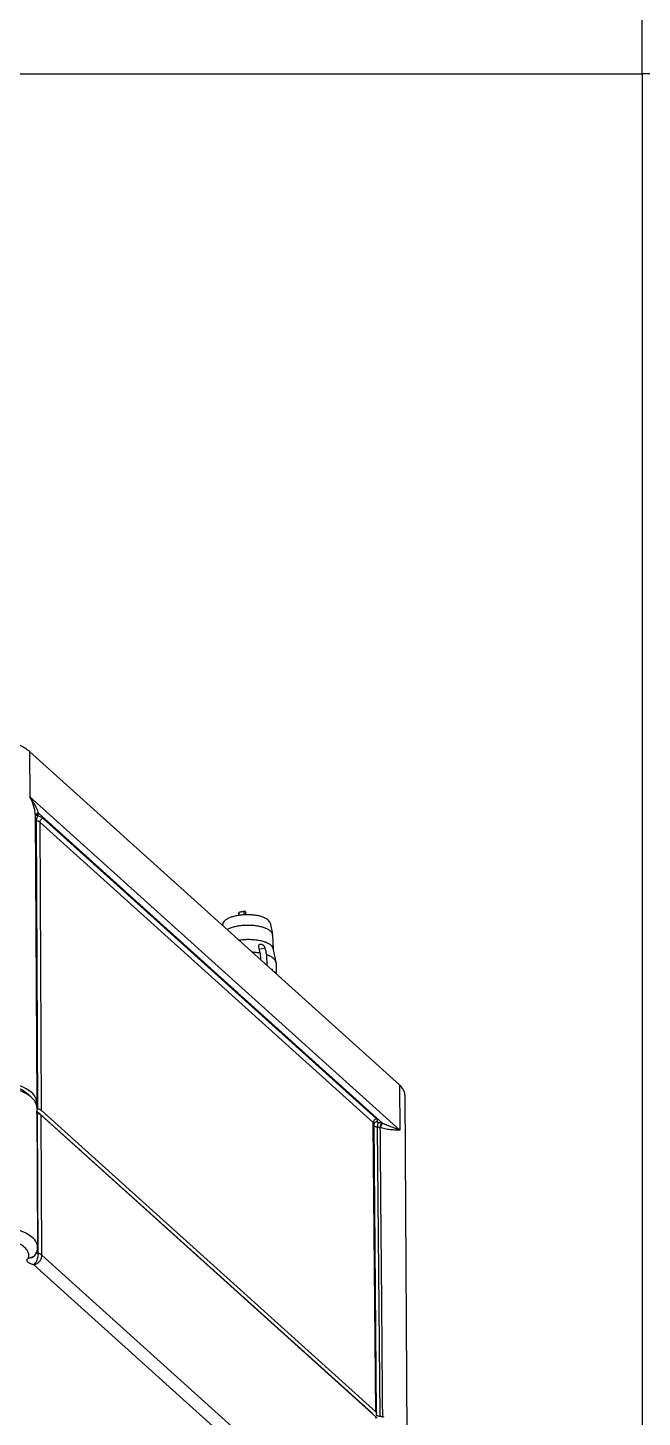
# Model space of a CAD drawing. Header units: millimetres. Extents: x 306 to 1885, y 393 to 1000.
# Drawn here: x 409.3 to 471, y 634.4 to 774 of the extents above; entities that cross this region are included whole.
import ezdxf

# ---------------------------------------------------------------- set-up
doc = ezdxf.new("R2010")
doc.units = ezdxf.units.MM

# ---------------------------------------------------------------- blocks, each defined once
blk = doc.blocks.new('*u3')
at = {"color": 7}
for p, q in [((-61.13, 49.77), (-23.74, 16.06)), ((-60.24, 50.85), (-22.85, 17.13)), ((-64.23, -1.79), (-64.43, 36.19)), ((-61, 34.24), (-61, 34.09)), ((-61.14, 1.77), (-61.43, 34.04)), ((-61.07, 33.69), (-61.04, 33.78)), ((-61.07, 33.69), (-60.79, 1.43)), ((-61.04, 33.78), (-61.03, 33.83)), ((-61, 34.09), (-23.67, 0.43)), ((-60.98, 33.54), (-23.66, -0.12)), ((-60.98, 33.54), (-60.71, 1.43)), ((-60.52, 33.65), (-60.52, 33.63)), ((-23.19, -0.03), (-60.52, 33.63)), ((-23.74, 16.06), (-23.67, 0.43)), ((-23.34, 15.87), (-23.27, 0.25)), ((-22.86, 16.18), (-22.86, 16.18)), ((-23.18, -0.47), (-23.26, 15.14)), ((-63.62, -2.95), (-63.65, 2.11)), ((-63.65, 2.11), (-22.39, -35.09)), ((-61.77, 1.36), (-23.37, -33.27)), ((-61.06, 0.84), (-23.87, -32.7)), ((-60.79, 1.39), (-60.8, 1.35)), ((-60.79, 1.43), (-60.79, 1.39)), ((-60.71, 1.43), (-60.71, 1.35)), ((-60.71, 1.35), (-60.7, 1.27)), ((-60.7, 1.27), (-23.51, -32.27)), ((-23.19, 0.23), (-23.19, -0.03)), ((-23.51, -32.27), (-23.66, -0.12)), ((-23.1, -32.44), (-23.25, -0.3)), ((-23, -33.17), (-23.16, -1.02)), ((-63.62, -2.95), (-22.35, -40.16)), ((-49.86, -16.56), (-49.88, -15.34)), ((-49.86, -16.56), (-49.84, -16.65)), ((-49.51, -18.2), (-49.84, -16.65)), ((-49.68, -15.52), (-49.73, -15.53)), ((-49.64, -15.56), (-49.7, -15.57)), ((-49.48, -15.71), (-49.47, -15.83)), ((-49.36, -15.81), (-49.47, -15.83)), ((-48.85, -16.27), (-48.82, -17.46)), ((-48.1, -17.65), (-48.11, -16.93)), ((-49.48, -19.67), (-49.52, -18.15)), ((-48.66, -18.19), (-47.99, -18.06)), ((-49.48, -19.67), (-49.47, -19.76)), ((-49.19, -21.03), (-49.47, -19.76)), ((-43.91, -20.9), (-43.88, -20.75)), ((-46.49, -21.93), (-46.48, -22.25)), ((-46.31, -21.92), (-46.31, -22.3)), ((-45.75, -21.87), (-45.75, -22.2)), ((-45.69, -21.86), (-45.69, -22.15)), ((-22.35, -40.16), (-22.39, -35.09))]:
    blk.add_line(p, q, dxfattribs=at)
for centre, radius, start, end in [((-59.13, 43.37), 9.64, 253.2136, 254.4322), ((-22.21, 15.42), 0.999, 130.4975, 162.7717), ((-58.62, 11.47), 10.05, 253.1408, 253.6254), ((-58.7, 11.5), 10.59, 253.1408, 253.6254), ((-23.05, 0.12), 0.21, 227.9916, 231.6278), ((-22.08, -0.47), 1.1, 180.2015, 190.6509), ((-22.1, -0.47), 1.08, 190.725, 193.6258), ((-48.99, -14.91), 0.96, 219.806, 223.0744), ((37.37, 5.06), 88.44, 194.8812, 195.366), ((-46.7, -13.88), 6.87, 276.3232, 276.7701), ((-46.63, -14.36), 6.39, 276.7267, 280.8612), ((-22.08, -33.5), 1.32, 167.6798, 169.6288), ((-19.61, -32.06), 3.95, 197.7166, 198.1421), ((-23.17, -32.76), 0.28, 292.9003, 306.5563), ((-23.32, -32.91), 0.345, 328.2983, 342.3446), ((-23.31, -32.87), 0.34, 328.204, 338.2829)]:
    blk.add_arc(centre, radius, start, end, dxfattribs=at)
for centre, major_axis, ratio, start_param, end_param in [((-46.69, -15.14), (3.2, -0.4), 0.611613, -2.778713, -2.743926), ((-46.69, -15.03), (3.19, 0.39), 0.175173, -2.817854, -2.783249), ((-46.69, -15.23), (3.19, 0.39), 0.175173, -2.653391, -2.618547), ((-46.68, -15.38), (3.18, 0.81), 0.127174, 2.535062, 2.572697)]:
    blk.add_ellipse(centre, major_axis=major_axis, ratio=ratio, start_param=start_param, end_param=end_param, dxfattribs=at)
for points, start_tangent, end_tangent in [([(-61, 34.09), (-61.08, 34.21), (-61.08, 34.24)], (-0.742655, 0.669674), (0.00662, 0.999978)), ([(-61.43, 34.04), (-61.58, 34.06), (-61.72, 34.09)], (-0.994185, 0.107684), (-0.963266, 0.268549)), ([(-61.45, 1.83), (-61.51, 9.32), (-61.58, 17.06), (-61.65, 25.24), (-61.72, 34.09)], (-0.00856, 0.999963), (-0.008086, 0.999967)), ([(-61.1, 33.94), (-61.24, 34), (-61.43, 34.04)], (-0.837542, 0.546374), (-0.994185, 0.107684)), ([(-61.03, 33.86), (-61.1, 33.94)], (-0.298248, 0.954489), (-0.837542, 0.546374)), ([(-60.98, 33.54), (-61.05, 33.61), (-61.07, 33.69)], (-0.742655, 0.669674), (-0.012044, 0.999927)), ([(-61.03, 33.83), (-61.03, 33.86)], (0.002405, 0.999997), (-0.298248, 0.954489)), ([(-60.52, 33.63), (-60.55, 33.67), (-60.55, 33.68)], (-0.742655, 0.669674), (-0.260801, 0.965392)), ([(-22.85, 17.13), (-23.13, 17.03), (-23.38, 16.86), (-23.58, 16.62), (-23.7, 16.34), (-23.74, 16.06)], (-0.981939, -0.189198), (0.006643, -0.999978)), ([(-22.85, 17.13), (-23.04, 16.93), (-23.2, 16.62), (-23.29, 16.3)], (-0.813851, -0.581074), (-0.206169, -0.978516)), ([(-22.85, 17.13), (-22.52, 17.04), (-22.29, 16.92), (-22.15, 16.8), (-22.09, 16.66), (-22.1, 16.51), (-22.24, 16.34)], (0.977193, -0.212354), (-0.759574, -0.650421)), ([(-23.74, 16.06), (-23.64, 15.98), (-23.5, 15.92), (-23.34, 15.87)], (0.738664, -0.674074), (0.974083, -0.226191)), ([(-23.29, 16.3), (-23.31, 16.25), (-23.34, 15.87)], (-0.206169, -0.978516), (0.023635, -0.999721)), ([(-23.34, 15.87), (-23.21, 15.84), (-23.13, 15.8)], (0.982124, -0.188233), (0.843072, -0.537801)), ([(-23.17, 15.72), (-23.22, 15.52), (-23.25, 15.33), (-23.26, 15.14)], (-0.2965, -0.955033), (0.0051, -0.999987)), ([(-23.02, 15.99), (-23.16, 15.74), (-23.17, 15.72)], (-0.623863, -0.781533), (-0.295752, -0.955265)), ([(-22.84, 16.16), (-23.02, 15.99)], (-0.816298, -0.577631), (-0.623863, -0.781533)), ([(-22.24, 16.34), (-22.58, 16.33), (-22.86, 16.18)], (-0.985211, 0.171347), (-0.761361, -0.648328)), ([(-22.24, 16.34), (-22.54, 16.3), (-22.81, 16.18), (-22.84, 16.16)], (-0.999569, 0.029343), (-0.816298, -0.577631)), ([(-22.24, 16.34), (-22.24, 15.82), (-21.94, 15.32), (-21.34, 14.86), (-20.48, 14.49), (-19.42, 14.21), (-18.2, 14.04), (-16.9, 13.99), (-15.6, 14.07), (-14.68, 14.21)], (-0.2965, -0.955033), (0.982904, 0.184121)), ([(-23.25, 15.14), (-23.23, 14.9), (-22.94, 14.35), (-22.35, 13.85), (-21.5, 13.41), (-20.84, 13.18)], (0.003873, -0.999993), (0.957864, -0.287222)), ([(-63.65, 2.11), (-63.37, 2.1), (-63.07, 2.09), (-62.76, 2.07), (-62.45, 2.04), (-62.13, 1.99), (-61.83, 1.93), (-61.53, 1.85)], (0.9974, -0.072069), (0.956994, -0.290109)), ([(-63.65, 2.11), (-63.37, 1.99), (-63.08, 1.88), (-62.8, 1.77), (-62.53, 1.67), (-62.26, 1.57), (-62.01, 1.47), (-61.77, 1.36)], (0.906526, -0.42215), (0.90767, -0.419685)), ([(-61.77, 1.36), (-61.65, 1.48), (-61.56, 1.65), (-61.53, 1.85)], (0.890188, 0.455594), (-0.01207, 0.999927)), ([(-61.69, 1.34), (-61.57, 1.45), (-61.48, 1.63), (-61.45, 1.83)], (0.88495, 0.465687), (-0.012278, 0.999925)), ([(-61.45, 1.83), (-61.3, 1.79), (-61.14, 1.77)], (0.959821, -0.280613), (0.994305, -0.106575)), ([(-61.26, 1.26), (-61.2, 1.38), (-61.16, 1.57), (-61.14, 1.77)], (0.630263, 0.776381), (-0.018862, 0.999822)), ([(-61.14, 1.77), (-61.08, 1.76), (-61.01, 1.75), (-60.94, 1.73), (-60.88, 1.7), (-60.82, 1.67), (-60.79, 1.64)], (0.993142, -0.116918), (0.71066, -0.703535)), ([(-61.69, 1.34), (-61.49, 1.29), (-61.26, 1.26)], (0.95924, -0.282594), (0.993912, -0.110181)), ([(-61.26, 1.26), (-61.24, 1.25), (-61.22, 1.25), (-61.2, 1.24), (-61.17, 1.23), (-61.16, 1.22), (-61.15, 1.21), (-61.14, 1.2), (-61.14, 1.18)], (0.993901, -0.110274), (-0.48324, -0.875488)), ([(-61.14, 1.18), (-61.17, 1), (-61.06, 0.84)], (-0.479819, -0.877367), (0.743318, -0.668939)), ([(-61.14, 1.18), (-60.95, 1.21), (-60.81, 1.34), (-60.8, 1.35)], (0.997718, -0.067517), (0.476137, 0.879371)), ([(-61.06, 0.84), (-60.88, 0.92), (-60.75, 1.08), (-60.7, 1.27)], (0.981939, 0.189198), (-0.006643, 0.999978)), ([(-60.79, 1.43), (-60.78, 1.39)], (-0.00412, -0.999992), (0.214613, -0.976699)), ([(-60.78, 1.39), (-60.7, 1.27)], (0.214613, -0.976699), (0.741214, -0.671269)), ([(-23.27, 0.25), (-23.5, 0.33), (-23.67, 0.43)], (-0.9772, 0.212321), (-0.742655, 0.669674)), ([(-23.18, 0.23), (-23.27, 0.25)], (-0.950394, 0.31105), (-0.9772, 0.212321)), ([(-23.25, -0.3), (-23.42, -0.25), (-23.56, -0.19), (-23.66, -0.12)], (-0.9772, 0.212321), (-0.742655, 0.669674)), ([(-23.18, -0.32), (-23.25, -0.3)], (-0.953102, 0.30265), (-0.9772, 0.212321)), ([(-23.13, -0.74), (-23.16, -1.02)], (-0.241414, -0.970422), (0.010796, -0.999942)), ([(-23.16, -1.02), (-23.11, -1.35), (-22.72, -1.97), (-21.98, -2.52), (-20.92, -2.98), (-19.61, -3.32), (-18.12, -3.52), (-16.53, -3.58), (-14.94, -3.49), (-13.42, -3.25), (-12.07, -2.87), (-10.97, -2.39)], (0.010796, -0.999942), (0.875586, 0.483062)), ([(-23.15, -0.72), (-22.94, -1.16)], (0.235413, -0.971895), (0.562497, -0.826799)), ([(-22.94, -1.16), (-22.51, -1.62), (-21.86, -2.04), (-21.02, -2.4), (-20.02, -2.68), (-18.9, -2.89), (-17.69, -3), (-16.43, -3.03), (-15.18, -2.96), (-13.97, -2.8), (-12.84, -2.55), (-11.83, -2.23), (-10.99, -1.84)], (0.562497, -0.826799), (0.876145, 0.482048)), ([(-64.23, -1.79), (-64.18, -2.14), (-63.97, -2.56), (-63.62, -2.95)], (0.006853, -0.999977), (0.742655, -0.669674)), ([(-11.37, -2.27), (-12.4, -2.72), (-13.65, -3.07), (-15.04, -3.29), (-16.52, -3.38), (-17.99, -3.32), (-19.37, -3.13), (-20.58, -2.82), (-21.56, -2.39), (-22.24, -1.88), (-22.37, -1.75)], (-0.875395, -0.483409), (-0.626874, 0.779121)), ([(-49.84, -16.65), (-49.82, -16.74), (-49.69, -16.95), (-49.48, -17.14), (-49.19, -17.31), (-48.82, -17.46)], (0.212771, -0.977102), (0.944766, -0.327747)), ([(-45.7, -19.12), (-45.98, -19.15), (-46.51, -19.19), (-47.04, -19.19), (-47.56, -19.15), (-48.05, -19.07), (-48.49, -18.96), (-48.86, -18.82), (-49.16, -18.64), (-49.37, -18.45), (-49.49, -18.25), (-49.51, -18.2)], (-0.988394, -0.151911), (-0.208268, 0.978072)), ([(-48.82, -17.46), (-48.77, -17.7), (-48.71, -17.95), (-48.66, -18.19)], (0.220278, -0.975437), (0.22218, -0.975006)), ([(-48.66, -18.19), (-48.64, -18.24), (-48.62, -18.29), (-48.59, -18.34), (-48.56, -18.4), (-48.52, -18.44), (-48.47, -18.49), (-48.42, -18.53), (-48.36, -18.57), (-48.3, -18.6), (-48.23, -18.62), (-48.17, -18.63), (-48.11, -18.63), (-48.07, -18.62)], (0.22218, -0.975006), (0.981785, 0.189994)), ([(-48.1, -17.65), (-47.65, -17.71), (-47.21, -17.75)], (0.984031, -0.177999), (0.998744, -0.050097)), ([(-48.07, -18.62), (-48.06, -18.62), (-48.01, -18.6), (-47.97, -18.58), (-47.94, -18.55), (-47.92, -18.52), (-47.9, -18.49), (-47.89, -18.45), (-47.89, -18.41), (-47.9, -18.37)], (0.981785, 0.189994), (-0.265157, 0.964205)), ([(-49.47, -19.76), (-49.46, -19.81), (-49.34, -20.01), (-49.12, -20.2), (-48.83, -20.37), (-48.45, -20.52), (-48.01, -20.63), (-47.52, -20.71), (-47, -20.75), (-46.47, -20.75), (-45.94, -20.71)], (0.210384, -0.977619), (0.993915, 0.110147)), ([(-49.19, -21.03), (-49.14, -21.16), (-48.98, -21.35), (-48.73, -21.52), (-48.4, -21.68), (-47.99, -21.8), (-47.53, -21.88), (-47.03, -21.93), (-46.51, -21.94), (-46, -21.9), (-45.5, -21.83)], (0.218617, -0.975811), (0.981939, 0.189198)), ([(-45.5, -21.83), (-45.04, -21.72), (-44.65, -21.58), (-44.32, -21.41), (-44.09, -21.22), (-43.94, -21.02), (-43.91, -20.9)], (0.981939, 0.189198), (0.170527, 0.985353)), ([(-45.43, -20.63), (-44.96, -20.52), (-44.55, -20.38), (-44.38, -20.3)], (0.981939, 0.189198), (0.899586, 0.436743)), ([(-46.48, -22.25), (-46.48, -22.26), (-46.47, -22.27)], (0.025911, -0.999664), (0.742655, -0.669674)), ([(-46.47, -22.27), (-46.44, -22.29), (-46.4, -22.3), (-46.36, -22.3), (-46.31, -22.3)], (0.742655, -0.669674), (0.996028, 0.089035)), ([(-46.31, -22.3), (-46.11, -22.28), (-45.92, -22.24), (-45.75, -22.2)], (0.996028, 0.089035), (0.952425, 0.304774)), ([(-45.75, -22.2), (-45.71, -22.18), (-45.69, -22.16), (-45.69, -22.15)], (0.952425, 0.304774), (0.005769, 0.999983)), ([(-23.87, -32.7), (-23.69, -32.62), (-23.56, -32.46), (-23.51, -32.27)], (0.981939, 0.189198), (-0.006643, 0.999978)), ([(-23.51, -32.27), (-23.34, -32.37), (-23.1, -32.44)], (0.744095, -0.668074), (0.978423, -0.206614)), ([(-23.2, -32.83), (-23.13, -32.64), (-23.1, -32.44)], (0.492119, 0.870528), (-0.017668, 0.999844)), ([(-23.1, -32.44), (-23, -32.47)], (0.975067, -0.221911), (0.94035, -0.340208)), ([(-23.87, -32.7), (-23.64, -32.84), (-23.3, -32.95)], (0.741967, -0.670437), (0.977163, -0.212491)), ([(-23.37, -33.27), (-23.17, -33.22), (-23.03, -33.09)], (0.999961, -0.008888), (0.526577, 0.850127)), ([(-23.23, -33.03), (-23.32, -33.13), (-23.36, -33.22)], (-0.752818, -0.658228), (-0.211671, -0.977341)), ([(-23.36, -33.22), (-23.16, -33.18), (-23.02, -33.05)], (0.999894, -0.014552), (0.527591, 0.849499)), ([(-23.36, -33.29), (-23.28, -33.52), (-23.15, -33.83), (-22.96, -34.2), (-22.71, -34.62), (-22.39, -35.09)], (0.31136, -0.950292), (0.5994, -0.80045)), ([(-23.3, -32.95), (-23.2, -32.83)], (0.823318, 0.567581), (0.492119, 0.870528)), ([(-23.3, -32.95), (-23.26, -32.96), (-23.24, -32.97), (-23.22, -32.98), (-23.22, -32.99), (-23.22, -33), (-23.22, -33.01), (-23.23, -33.02), (-23.23, -33.03)], (0.977379, -0.211496), (-0.752727, -0.658333)), ([(-23.23, -33.03), (-23.06, -33.01)], (0.986547, -0.163478), (0.921641, 0.388043)), ([(-23, -33.16), (-23, -33.19), (-22.96, -33.55), (-22.86, -34), (-22.68, -34.51), (-22.39, -35.09)], (0.006651, -0.999978), (0.50209, -0.864815)), ([(-22.35, -40.16), (-21.86, -40.53), (-21.24, -40.86), (-20.5, -41.16), (-19.65, -41.4), (-18.72, -41.6), (-17.73, -41.73), (-16.69, -41.81), (-15.62, -41.83), (-14.55, -41.78), (-13.51, -41.68), (-12.5, -41.52)], (0.742655, -0.669674), (0.981939, 0.189198))]:
    blk.add_spline(points, degree=3, dxfattribs=dict(at, start_tangent=start_tangent, end_tangent=end_tangent))
blk = doc.blocks.new('u15')
at = {"layer": 'Defpoints', "color": 2}
for points in [[(0, 230.96), (-165.14, 230.96), (-165.14, 0), (0, 0)], [(0, 230.96), (165.14, 230.96), (165.14, 0), (0, 0)]]:
    blk.add_lwpolyline(points, close=True, dxfattribs=at)
at = {"xscale": 0.8999999999999773, "yscale": 0.8999999999999773, "zscale": 0.9}
blk.add_blockref('*u3', (81.63, 104.23), dxfattribs=at)

msp = doc.modelspace()

# ---------------------------------------------------------------- block references
msp.add_blockref('u15', (471.01, 769.39))
at = {"rotation": 180}
msp.add_blockref('u15', (471.01, 769.39), dxfattribs=at)

doc.saveas('drawing.dxf')
